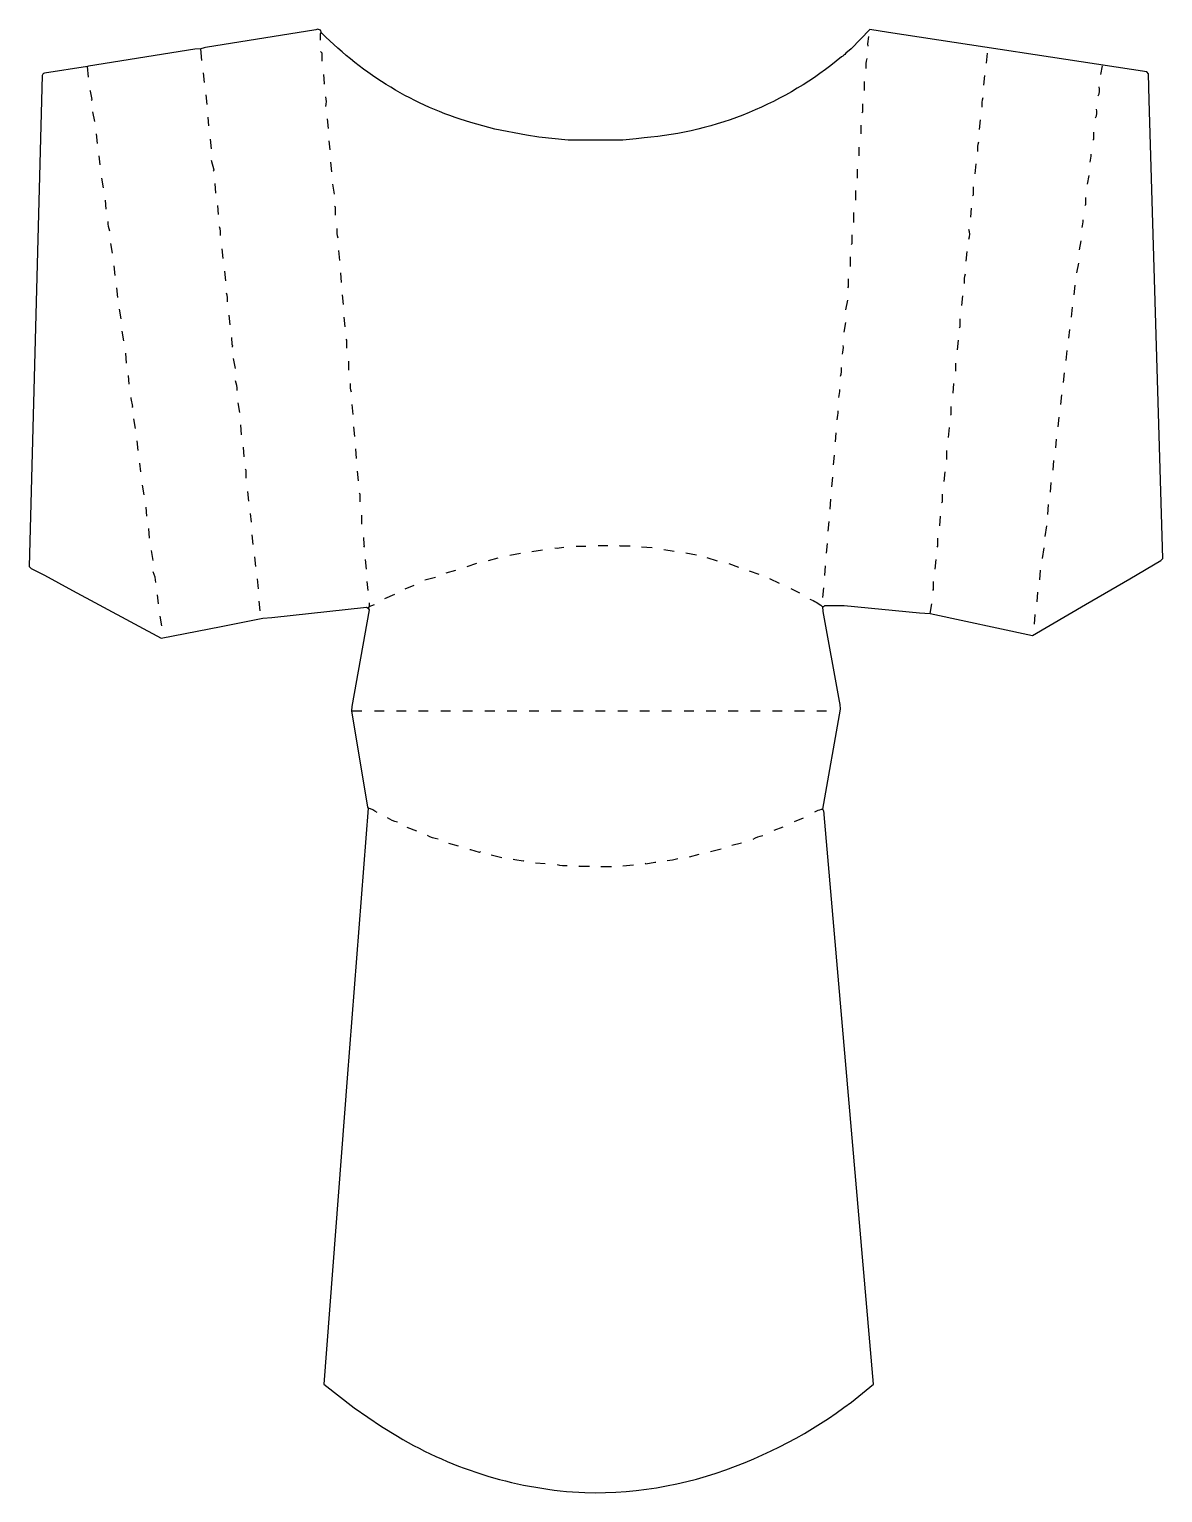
# Model space of a CAD drawing. Extents: x 66 to 1347, y 85 to 1739.
import ezdxf

# ---------------------------------------------------------------- set-up
doc = ezdxf.new("R2010")
doc.units = 0
doc.layers.get('0').update_dxf_attribs({"linetype": 'CONTINUOUS'})

msp = doc.modelspace()

# ---------------------------------------------------------------- linework, layer by layer
at = {"color": 250, "linetype": 'CONTINUOUS'}
for points in [[(948, 1095, -0.105622), (962, 1087), (964, 1087), (965, 1088), (987, 1088), (1071.955446, 1079.554455), (1084, 1079), (1200, 1054), (1259.9, 1089.2), (1309.9, 1118.2), (1345, 1139), (1347, 1141), (1331.483368, 1659.015593), (1331, 1689), (1329, 1691), (1036.932432, 1735.594595), (1016, 1739), (994.9, 1717.2), (989, 1712, -0.083767), (984, 1708, -0.153495), (760.955446, 1616.445545), (752.044554, 1615.554455), (737, 1614), (675, 1614), (642.04878, 1617.439024), (628.06, 1619.42), (592.076923, 1626.384615), (564.9, 1633.7, -0.125271), (396.760633, 1734.750226), (396, 1735, 0.658411), (389.932432, 1738.405405), (265.06, 1718.58, 0.084643), (260, 1717), (253.053846, 1716.569231), (133.06, 1697.58), (132, 1697), (83.067568, 1689.594595, 0.216179), (80.483368, 1686.984407), (66, 1132), (68, 1130), (83.1, 1122.2), (114.9, 1104.8), (215, 1051), (282.923077, 1064.384615), (330.044554, 1073.554455), (340.04878, 1074.560976), (447, 1086), (449, 1085)], [(1014, 1720, -0.091428), (1015, 1731)], [(1012, 1695, -0.091428), (1013, 1706)], [(1274, 1664, 0.238593), (1275, 1674)], [(1265, 1589, 0.07013), (1266, 1598)], [(157, 1511, -0.078284), (155, 1522)], [(1256, 1515, 0.07013), (1257, 1524)], [(282, 1506, 0.088179), (281, 1516)], [(415, 1503, -0.079254), (414, 1514)], [(1128, 1502, 0.159525), (1128, 1513)], [(290, 1431, 0.088179), (289, 1441)], [(985, 1372, 0.075231), (986, 1382)], [(301, 1331, 0.078284), (299, 1342)], [(430, 1329, -0.075231), (429, 1339)], [(660, 1153, 0.088179), (670, 1154)], [(450, 1091), (450, 1087), (449, 1085), (450, 1083), (430.405405, 973.932432), (430, 969), (448.405405, 860.067568), (449, 859), (425.458824, 553.964706), (399, 208), (433.18, 181.24), (464.153846, 160.230769), (482.1, 149.2, 0.123665), (693.975138, 85.527624, 0.1054), (875.1, 119.7, 0.0814), (1020, 208), (964.544828, 851.962069, 0.082713), (963, 858), (983, 971), (982.384615, 976.076923), (981.615385, 979.923077), (963.42, 1081.06), (963, 1087)], [(459, 854, 0.107441), (449, 859)], [(482, 843, -0.082621), (471, 848)], [(954, 855), (956.1, 855.8, -0.108984), (963, 858)], [(884, 824, -0.096994), (895, 828)], [(787, 800, 0.069527), (799, 802)]]:
    msp.add_lwpolyline(points, format="xyb", dxfattribs=at)
for points in [[(395, 1727), (395, 1734), (396, 1735)], [(261, 1704), (260, 1717)], [(133, 1685), (132, 1697)], [(264, 1679), (263, 1690)], [(1145, 1676), (1146, 1687)], [(1010, 1670), (1010, 1680)], [(1007, 1645), (1008, 1646), (1008, 1655)], [(269, 1630), (268, 1640)], [(404, 1627), (403, 1638)], [(143, 1610), (142, 1621)], [(1006, 1621), (1006, 1631)], [(1140, 1626), (1141, 1637)], [(1268, 1614), (1269, 1615), (1269, 1623)], [(272, 1604), (271, 1615)], [(406, 1603), (405, 1613)], [(1004, 1596), (1004, 1606)], [(146, 1586), (145, 1596)], [(408, 1578), (407, 1589)], [(1002, 1571), (1002, 1581)], [(1135, 1576), (1136, 1587)], [(1262, 1564), (1264, 1574)], [(277, 1554), (276, 1565)], [(411, 1553), (409, 1564)], [(1000, 1546), (1000, 1557)], [(153, 1536), (152, 1546)], [(280, 1530), (279, 1540)], [(1259, 1540), (1260, 1541), (1260, 1549)], [(998, 1521), (998, 1532)], [(1130, 1527), (1131, 1537)], [(995, 1496), (996, 1497), (996, 1507)], [(160, 1486), (158, 1497)], [(285, 1480), (284, 1491)], [(417, 1478), (416, 1489)], [(1253, 1490), (1255, 1500)], [(1125, 1477), (1126, 1488)], [(991, 1447), (992, 1448), (992, 1457)], [(166, 1436), (165, 1447)], [(421, 1428), (420, 1439)], [(1247, 1439), (1248, 1450)], [(170, 1412), (168, 1423)], [(1120, 1427), (1121, 1438)], [(1244, 1414), (1245, 1425)], [(293, 1405), (292, 1416)], [(423, 1403), (422, 1414)], [(1241, 1390), (1242, 1400)], [(176, 1362), (175, 1373)], [(1115, 1377), (1116, 1388)], [(1238, 1365), (1239, 1376)], [(299, 1356), (297, 1367)], [(427, 1354), (427, 1364)], [(1113, 1353), (1113, 1362)], [(179, 1338), (178, 1348)], [(1235, 1340), (1236, 1351)], [(1110, 1328), (1111, 1339)], [(1232, 1315), (1233, 1326)], [(432, 1304), (431, 1315)], [(1107, 1303), (1108, 1304), (1108, 1313)], [(306, 1281), (305, 1292)], [(1229, 1290), (1230, 1301)], [(189, 1263), (188, 1274)], [(977, 1273), (978, 1283)], [(1105, 1278), (1106, 1289)], [(1226, 1266), (1227, 1276)], [(309, 1256), (308, 1267)], [(192, 1239), (191, 1249)], [(1223, 1241), (1224, 1252)], [(438, 1229), (437, 1240)], [(973, 1222), (974, 1233)], [(1100, 1228), (1101, 1239)], [(1220, 1216), (1221, 1227)], [(314, 1206), (313, 1217)], [(971, 1197), (972, 1208)], [(1097, 1204), (1098, 1205), (1098, 1214)], [(199, 1189), (198, 1199)], [(317, 1182), (316, 1192)], [(1217, 1191), (1218, 1202)], [(202, 1164), (201, 1175)], [(442, 1180), (442, 1190)], [(969, 1172), (970, 1183)], [(1095, 1178), (1096, 1189)], [(1214, 1166), (1216, 1178)], [(319, 1157), (318, 1168)], [(444, 1154), (445, 1155), (444.439024, 1157.04878), (444, 1165)], [(967, 1147), (968, 1158)], [(1092, 1154), (1093, 1155), (1093, 1164)], [(206, 1139), (204, 1150)], [(322, 1132), (321, 1143)], [(585, 1139), (596, 1142)], [(609, 1145), (621, 1147)], [(634, 1149), (646, 1151)], [(684, 1155), (695, 1155)], [(709, 1156), (720, 1156)], [(820, 1145), (808, 1147)], [(447, 1129), (446, 1140)], [(537, 1125), (548, 1128)], [(561, 1132), (572, 1136)], [(868, 1131), (857, 1135)], [(891, 1123), (880, 1127)], [(965, 1122), (966, 1133)], [(1090, 1129), (1091, 1140)], [(1208, 1117), (1209, 1128)], [(491, 1107), (501, 1111)], [(513, 1117), (525, 1120)], [(914, 1113), (903, 1118)], [(1087, 1105), (1088, 1106), (1088, 1115)], [(212, 1090), (211, 1100)], [(327, 1082), (326, 1093)], [(468, 1096), (479, 1101)], [(937, 1102), (927, 1107)], [(963, 1097), (964, 1108)], [(1205, 1092), (1206, 1103)], [(216, 1065), (214, 1076)], [(450, 1087), (456, 1089)], [(1084, 1079), (1086, 1090)], [(1202, 1067), (1203, 1078)], [(430, 969), (442, 969)], [(456, 969), (467, 969)], [(481, 969), (492, 969)], [(506, 969), (517, 969)], [(531, 969), (542, 969)], [(556, 969), (567, 969)], [(581, 969), (592, 969)], [(606, 969), (617, 969)], [(631, 969), (642, 969)], [(656, 969), (667, 969)], [(681, 969), (692, 969)], [(706, 969), (717, 969)], [(731, 969), (742, 969)], [(756, 969), (767, 969)], [(781, 969), (792, 969)], [(806, 969), (817, 969)], [(831, 969), (842, 969)], [(856, 969), (867, 969)], [(881, 969), (892, 969)], [(906, 969), (917, 969)], [(931, 969), (942, 969)], [(956, 969), (967, 969)], [(931, 844), (941, 848)], [(504, 833), (493, 837)], [(908, 834), (918, 838)], [(551, 816), (540, 819)], [(576, 810), (575, 809), (564.9, 811.8), (564, 812)], [(836, 810), (848, 813)], [(860, 817), (871, 820)], [(600, 803), (588, 806)], [(649, 796), (638, 797)]]:
    msp.add_lwpolyline(points, dxfattribs=at)
at = {"color": 27, "linetype": 'CONTINUOUS'}
for points in [[(397, 1703), (397, 1712), (395, 1714)], [(399, 1677), (399.5, 1678), (399, 1688)], [(140, 1635), (138, 1646)], [(1132, 1551), (1133, 1552), (1133, 1561)], [(1250, 1464), (1252, 1475)], [(419, 1453), (418, 1464)], [(987, 1397), (989, 1408)], [(1117, 1402), (1118, 1403), (1118, 1412)], [(425, 1379), (425, 1388), (424, 1389)], [(304, 1306), (302, 1317)], [(186, 1288), (184, 1299)], [(436, 1254), (435, 1265)], [(311, 1232), (311, 1241), (310, 1242)], [(196, 1213), (194, 1224)], [(440, 1205), (440, 1214), (439, 1215)], [(844, 1138), (832, 1142)], [(1211, 1141), (1213, 1153)], [(449, 1105), (448, 1115)], [(699, 793), (688, 793), (687, 794)], [(812, 804), (823, 807)]]:
    msp.add_lwpolyline(points, dxfattribs=at)
at = {"color": 197, "linetype": 'CONTINUOUS'}
for points in [[(1148, 1701), (1149, 1712)], [(267, 1654), (266, 1665)], [(989, 1422), (991, 1433)], [(770, 1153), (758, 1154)], [(625, 800), (624, 799), (614.9, 800.7), (613, 801)]]:
    msp.add_lwpolyline(points, dxfattribs=at)
at = {"color": 247, "linetype": 'CONTINUOUS'}
for points in [[(1277, 1688), (1279, 1698)], [(412, 1529), (412, 1538), (411, 1539)], [(994, 1471), (994, 1482)], [(288, 1455), (287, 1466)], [(434, 1279), (433, 1290)], [(975, 1247), (976, 1258)], [(1103, 1253), (1103, 1263)]]:
    msp.add_lwpolyline(points, dxfattribs=at)
at = {"color": 237, "linetype": 'CONTINUOUS'}
for points in [[(136, 1659), (137, 1660), (135.2, 1669.1), (135, 1670)], [(150, 1560), (148, 1571)], [(163, 1461), (162, 1472)], [(173, 1387), (171, 1398)], [(295, 1380), (296, 1381), (295.439024, 1383.04878), (295, 1391)], [(795, 1149), (783, 1151)], [(325, 1107), (324, 1118)], [(737, 794), (749, 795)], [(762, 797), (763, 796), (773.1, 797.8), (774, 798)]]:
    msp.add_lwpolyline(points, dxfattribs=at)
at = {"color": 37, "linetype": 'CONTINUOUS'}
msp.add_lwpolyline([(401, 1652, 0.165548), (401, 1663)], format="xyb", dxfattribs=at)
at = {"color": 27, "linetype": 'CONTINUOUS'}
for points in [[(1143, 1651, -0.091428), (1144, 1662)], [(1271, 1639, 0.238593), (1272, 1649)], [(983, 1347, 0.075231), (984, 1357)], [(979, 1298, 0.075231), (980, 1308)], [(209, 1114, 0.127284), (206, 1126)], [(528, 824, -0.085041), (516, 828)]]:
    msp.add_lwpolyline(points, format="xyb", dxfattribs=at)
at = {"color": 197, "linetype": 'CONTINUOUS'}
for points in [[(1138, 1601, -0.091428), (1139, 1612)], [(674, 794, -0.091428), (663, 795)]]:
    msp.add_lwpolyline(points, format="xyb", dxfattribs=at)
at = {"color": 37, "linetype": 'CONTINUOUS'}
for points in [[(274, 1579), (275, 1580), (272, 1591)], [(182, 1312), (183, 1313), (181.2, 1322.1), (181, 1323)], [(712, 793), (724, 793)]]:
    msp.add_lwpolyline(points, dxfattribs=at)
at = {"color": 237, "linetype": 'CONTINUOUS'}
msp.add_lwpolyline([(1123, 1452, -0.091428), (1124, 1463)], format="xyb", dxfattribs=at)
at = {"color": 247, "linetype": 'CONTINUOUS'}
msp.add_lwpolyline([(981, 1323, 0.07013), (982, 1332)], format="xyb", dxfattribs=at)
at = {"color": 251, "linetype": 'CONTINUOUS'}
msp.add_lwpolyline([(745, 1155), (734, 1155), (733, 1156)], dxfattribs=at)

doc.saveas('drawing.dxf')
